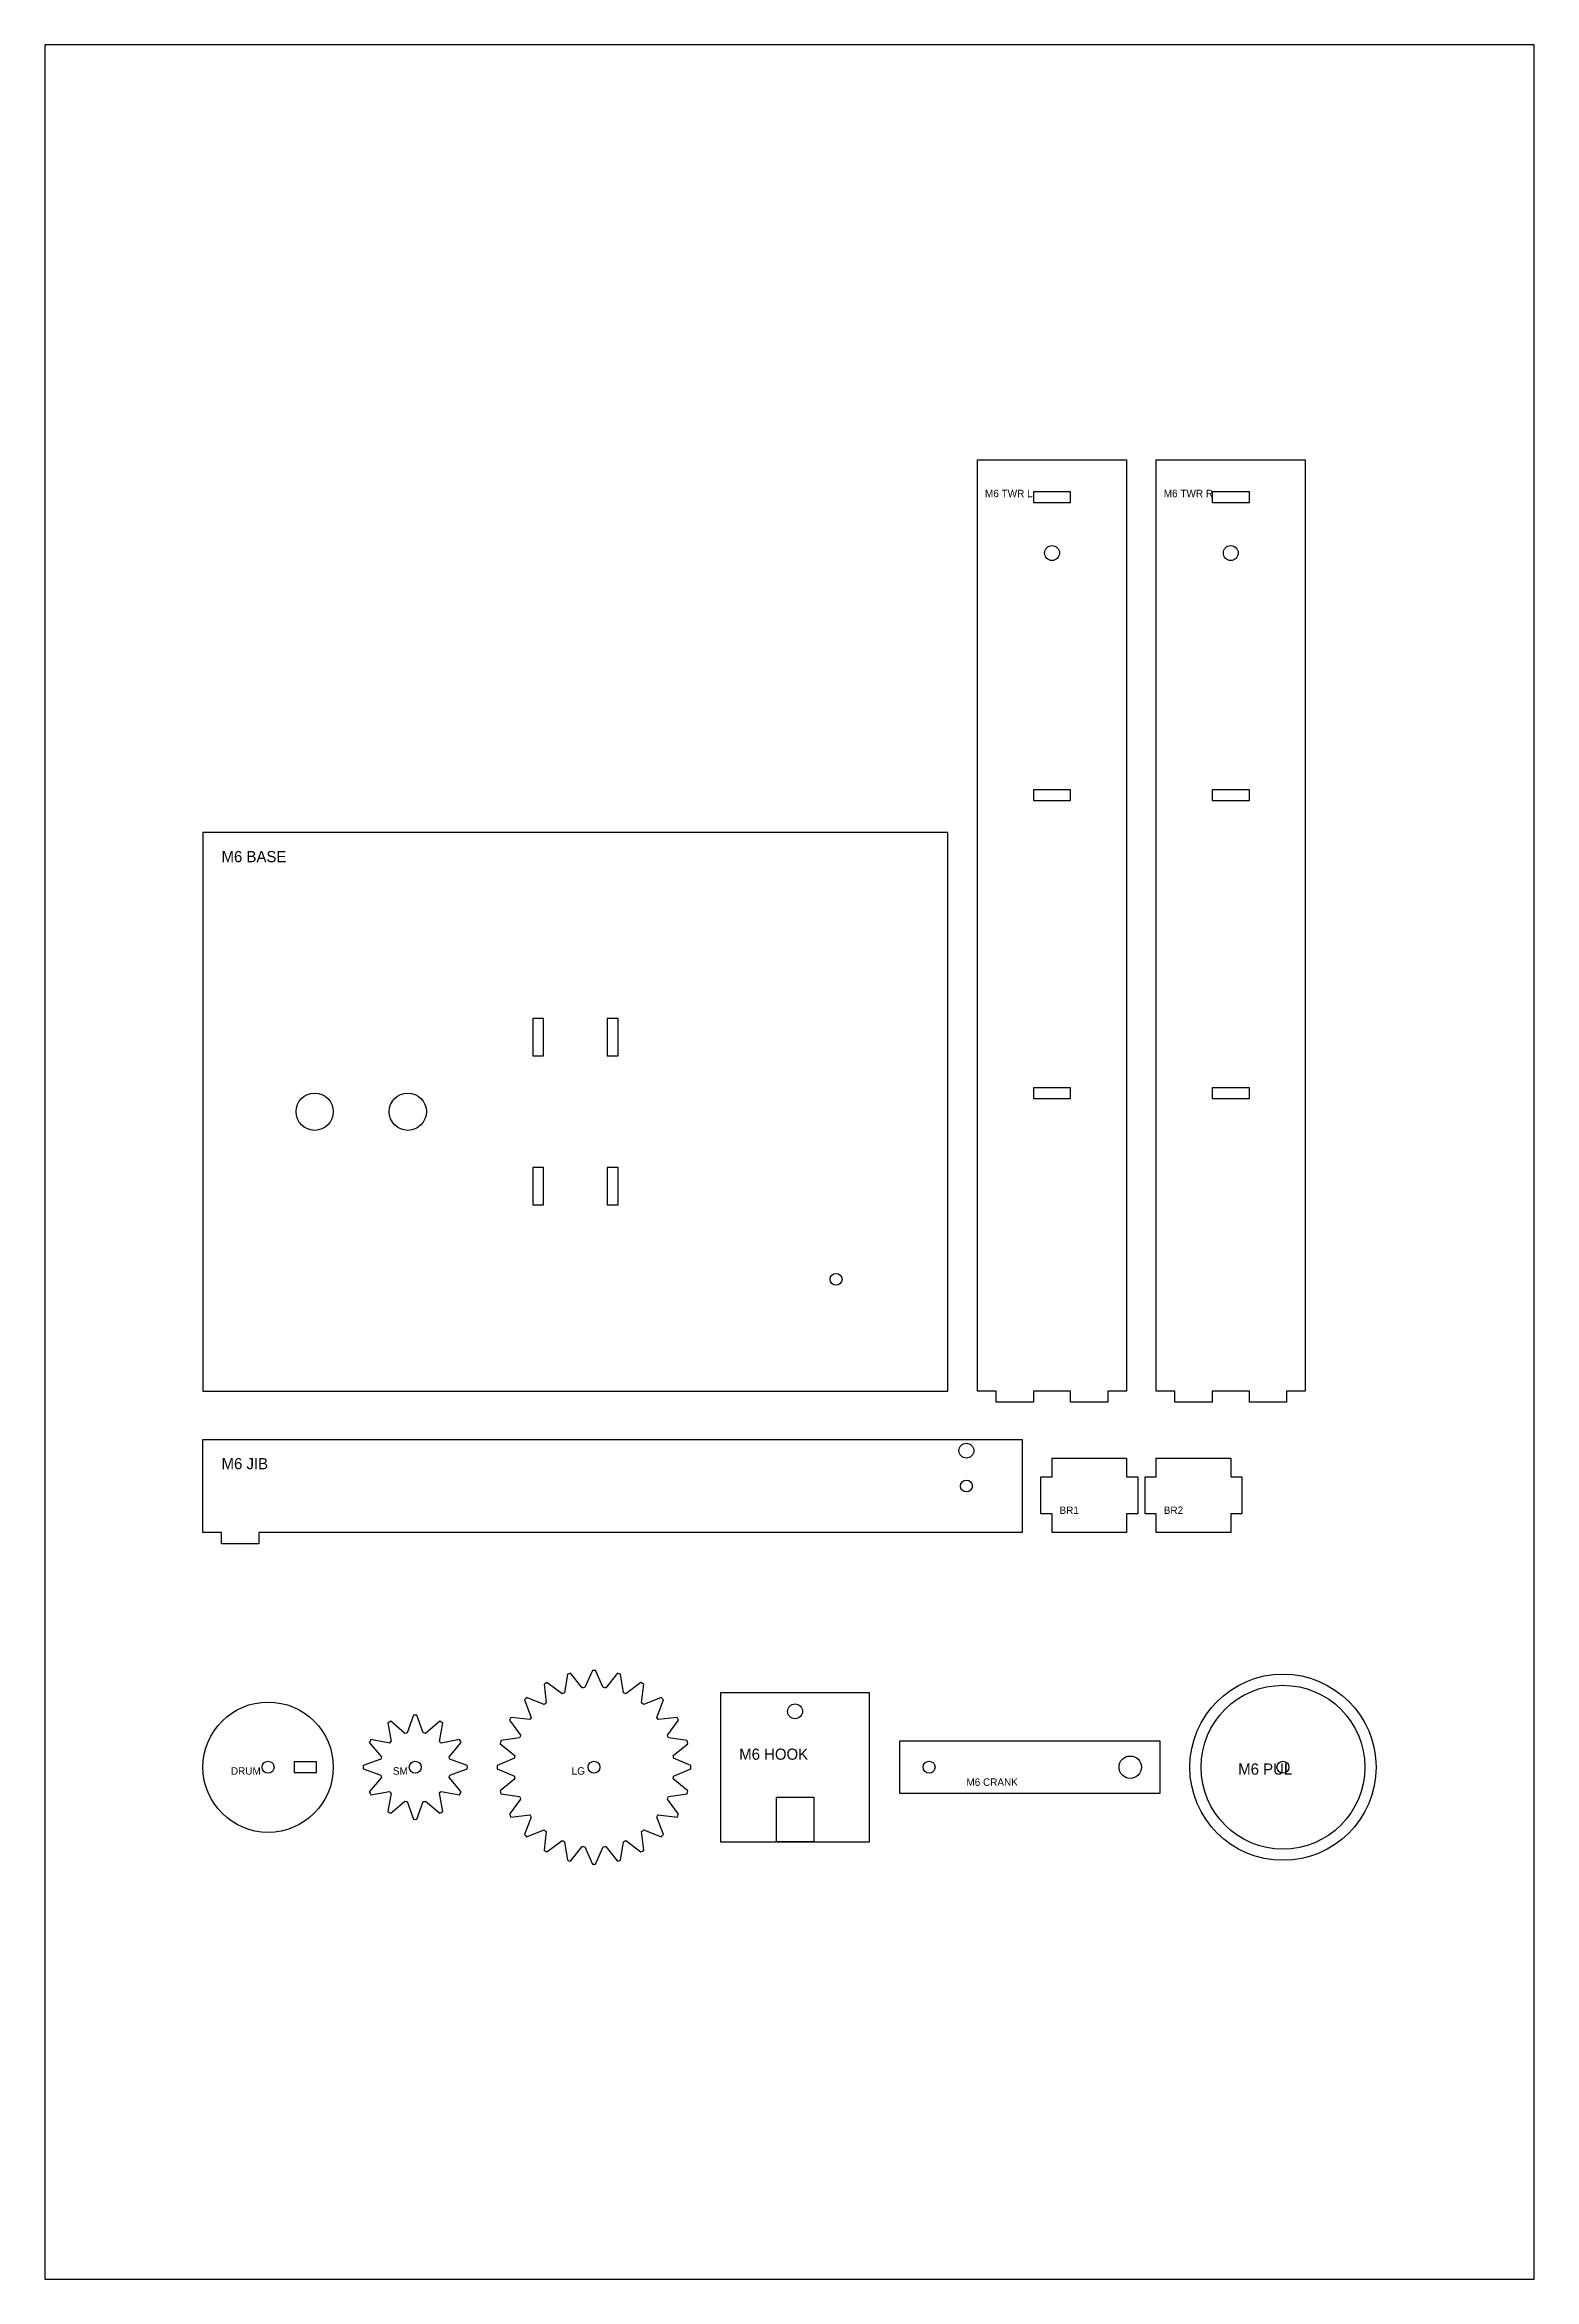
# Model space of a CAD drawing. Header units: metres. Extents: x 0 to 400, y 0 to 600.
import ezdxf

# ---------------------------------------------------------------- set-up
doc = ezdxf.new("R2010")
doc.units = ezdxf.units.M
for name, color, linetype in [('CUTS', 7, 'Continuous'), ('ENGRAVE', 1, 'Continuous'), ('SHEET', 8, 'Continuous')]:
    doc.layers.add(name, color=color, linetype=linetype)

msp = doc.modelspace()

# ---------------------------------------------------------------- linework, layer by layer
at = {"layer": 'CUTS'}
for points in [[(250.5, 488.5), (290.5, 488.5), (290.5, 238.5), (285.5, 238.5), (285.5, 235.5), (275.5, 235.5), (275.5, 238.5), (265.5, 238.5), (265.5, 235.5), (255.5, 235.5), (255.5, 238.5), (250.5, 238.5)], [(298.5, 488.5), (338.5, 488.5), (338.5, 238.5), (333.5, 238.5), (333.5, 235.5), (323.5, 235.5), (323.5, 238.5), (313.5, 238.5), (313.5, 235.5), (303.5, 235.5), (303.5, 238.5), (298.5, 238.5)], [(265.5, 477.05), (275.5, 477.05), (275.5, 479.95), (265.5, 479.95)], [(313.5, 477.05), (323.5, 477.05), (323.5, 479.95), (313.5, 479.95)], [(265.5, 397.05), (275.5, 397.05), (275.5, 399.95), (265.5, 399.95)], [(313.5, 397.05), (323.5, 397.05), (323.5, 399.95), (313.5, 399.95)], [(42.5, 238.5), (242.5, 238.5), (242.5, 388.5), (42.5, 388.5)], [(131.05, 328.5), (133.95, 328.5), (133.95, 338.5), (131.05, 338.5)], [(151.05, 328.5), (153.95, 328.5), (153.95, 338.5), (151.05, 338.5)], [(265.5, 317.05), (275.5, 317.05), (275.5, 319.95), (265.5, 319.95)], [(313.5, 317.05), (323.5, 317.05), (323.5, 319.95), (313.5, 319.95)], [(131.05, 288.5), (133.95, 288.5), (133.95, 298.5), (131.05, 298.5)], [(151.05, 288.5), (153.95, 288.5), (153.95, 298.5), (151.05, 298.5)], [(42.5, 225.5), (262.5, 225.5), (262.5, 200.5), (57.5, 200.5), (57.5, 197.5), (47.5, 197.5), (47.5, 200.5), (42.5, 200.5)], [(270.5, 220.5), (290.5, 220.5), (290.5, 215.5), (293.5, 215.5), (293.5, 205.5), (290.5, 205.5), (290.5, 200.5), (270.5, 200.5), (270.5, 205.5), (267.5, 205.5), (267.5, 215.5), (270.5, 215.5)], [(298.5, 220.5), (318.5, 220.5), (318.5, 215.5), (321.5, 215.5), (321.5, 205.5), (318.5, 205.5), (318.5, 200.5), (298.5, 200.5), (298.5, 205.5), (295.5, 205.5), (295.5, 215.5), (298.5, 215.5)], [(173.5, 137.07), (173.5, 137.5), (173.5, 137.93), (168.86, 139.95), (168.82, 140.31), (168.77, 140.66), (172.72, 143.81), (172.61, 144.23), (172.5, 144.65), (167.5, 145.4), (167.36, 145.73), (167.22, 146.06), (170.23, 150.12), (170.02, 150.5), (169.8, 150.87), (164.77, 150.3), (164.56, 150.59), (164.34, 150.87), (166.19, 155.58), (165.88, 155.88), (165.58, 156.19), (160.87, 154.34), (160.59, 154.56), (160.3, 154.77), (160.87, 159.8), (160.5, 160.02), (160.12, 160.23), (156.06, 157.22), (155.73, 157.36), (155.4, 157.5), (154.65, 162.5), (154.23, 162.61), (153.81, 162.72), (150.66, 158.77), (150.31, 158.82), (149.95, 158.86), (147.93, 163.5), (147.5, 163.5), (147.07, 163.5), (145.05, 158.86), (144.69, 158.82), (144.34, 158.77), (141.19, 162.72), (140.77, 162.61), (140.35, 162.5), (139.6, 157.5), (139.27, 157.36), (138.94, 157.22), (134.88, 160.23), (134.5, 160.02), (134.13, 159.8), (134.7, 154.77), (134.41, 154.56), (134.13, 154.34), (129.42, 156.19), (129.12, 155.88), (128.81, 155.58), (130.66, 150.87), (130.44, 150.59), (130.23, 150.3), (125.2, 150.87), (124.98, 150.5), (124.77, 150.12), (127.78, 146.06), (127.64, 145.73), (127.5, 145.4), (122.5, 144.65), (122.39, 144.23), (122.28, 143.81), (126.23, 140.66), (126.18, 140.31), (126.14, 139.95), (121.5, 137.93), (121.5, 137.5), (121.5, 137.07), (126.14, 135.05), (126.18, 134.69), (126.23, 134.34), (122.28, 131.19), (122.39, 130.77), (122.5, 130.35), (127.5, 129.6), (127.64, 129.27), (127.78, 128.94), (124.77, 124.88), (124.98, 124.5), (125.2, 124.13), (130.23, 124.7), (130.44, 124.41), (130.66, 124.13), (128.81, 119.42), (129.12, 119.12), (129.42, 118.81), (134.13, 120.66), (134.41, 120.44), (134.7, 120.23), (134.13, 115.2), (134.5, 114.98), (134.88, 114.77), (138.94, 117.78), (139.27, 117.64), (139.6, 117.5), (140.35, 112.5), (140.77, 112.39), (141.19, 112.28), (144.34, 116.23), (144.69, 116.18), (145.05, 116.14), (147.07, 111.5), (147.5, 111.5), (147.93, 111.5), (149.95, 116.14), (150.31, 116.18), (150.66, 116.23), (153.81, 112.28), (154.23, 112.39), (154.65, 112.5), (155.4, 117.5), (155.73, 117.64), (156.06, 117.78), (160.12, 114.77), (160.5, 114.98), (160.87, 115.2), (160.3, 120.23), (160.59, 120.44), (160.87, 120.66), (165.58, 118.81), (165.88, 119.12), (166.19, 119.42), (164.34, 124.13), (164.56, 124.41), (164.77, 124.7), (169.8, 124.13), (170.02, 124.5), (170.23, 124.88), (167.22, 128.94), (167.36, 129.27), (167.5, 129.6), (172.5, 130.35), (172.61, 130.77), (172.72, 131.19), (168.77, 134.34), (168.82, 134.69), (168.86, 135.05)], [(181.5, 117.5), (221.5, 117.5), (221.5, 157.5), (181.5, 157.5)], [(113.49, 137.03), (113.5, 137.5), (113.49, 137.97), (108.75, 139.65), (108.68, 139.96), (108.59, 140.26), (111.85, 144.09), (111.62, 144.5), (111.38, 144.9), (106.44, 143.99), (106.22, 144.22), (105.99, 144.44), (106.9, 149.38), (106.5, 149.62), (106.09, 149.85), (102.26, 146.59), (101.96, 146.68), (101.65, 146.75), (99.97, 151.49), (99.5, 151.5), (99.03, 151.49), (97.35, 146.75), (97.04, 146.68), (96.74, 146.59), (92.91, 149.85), (92.5, 149.62), (92.1, 149.38), (93.01, 144.44), (92.78, 144.22), (92.56, 143.99), (87.62, 144.9), (87.38, 144.5), (87.15, 144.09), (90.41, 140.26), (90.32, 139.96), (90.25, 139.65), (85.51, 137.97), (85.5, 137.5), (85.51, 137.03), (90.25, 135.35), (90.32, 135.04), (90.41, 134.74), (87.15, 130.91), (87.38, 130.5), (87.62, 130.1), (92.56, 131.01), (92.78, 130.78), (93.01, 130.56), (92.1, 125.62), (92.5, 125.38), (92.91, 125.15), (96.74, 128.41), (97.04, 128.32), (97.35, 128.25), (99.03, 123.51), (99.5, 123.5), (99.97, 123.51), (101.65, 128.25), (101.96, 128.32), (102.26, 128.41), (106.09, 125.15), (106.5, 125.38), (106.9, 125.62), (105.99, 130.56), (106.22, 130.78), (106.44, 131.01), (111.38, 130.1), (111.62, 130.5), (111.85, 130.91), (108.59, 134.74), (108.68, 135.04), (108.75, 135.35)], [(229.5, 130.5), (299.5, 130.5), (299.5, 144.5), (229.5, 144.5)], [(67, 136.05), (73, 136.05), (73, 138.95), (67, 138.95)], [(196.5, 117.5), (196.5, 129.5), (206.5, 129.5), (206.5, 117.5)]]:
    msp.add_lwpolyline(points, close=True, dxfattribs=at)
for centre, radius in [((270.5, 463.5), 2), ((318.5, 463.5), 2), ((72.5, 313.5), 5), ((97.5, 313.5), 5), ((212.5, 268.5), 1.6), ((247.5, 222.5), 2), ((247.5, 213), 1.6), ((332.5, 137.5), 25), ((60, 137.5), 17.5), ((201.5, 152.5), 2), ((60, 137.5), 1.6), ((99.5, 137.5), 1.6), ((147.5, 137.5), 1.6), ((237.5, 137.5), 1.6), ((291.5, 137.5), 3), ((332.5, 137.5), 1.6)]:
    msp.add_circle(centre, radius, dxfattribs=at)
at = {"layer": 'ENGRAVE'}
msp.add_circle((332.5, 137.5), 22, dxfattribs=at)
at = {"layer": 'SHEET', "color": 8}
msp.add_lwpolyline([(0, 0), (400, 0), (400, 600), (0, 600)], close=True, dxfattribs=at)

# ---------------------------------------------------------------- texts
at = {"layer": 'ENGRAVE'}
for s, height, p in [('M6 TWR L', 2, (252.5, 478.5)), ('M6 TWR R', 2, (300.5, 478.5)), ('M6 BASE', 3, (47.5, 380.5)), ('M6 JIB', 3, (47.5, 217.5)), ('BR1', 2, (272.5, 205.5)), ('BR2', 2, (300.5, 205.5)), ('M6 HOOK', 3, (186.5, 139.5)), ('M6 PUL', 3, (320.5, 135.5)), ('DRUM', 2, (50, 135.5)), ('SM', 2, (93.5, 135.5)), ('LG', 2, (141.5, 135.5)), ('M6 CRANK', 2, (247.5, 132.5))]:
    msp.add_text(s, height=height, dxfattribs=at).set_placement(p)

doc.saveas('drawing.dxf')
